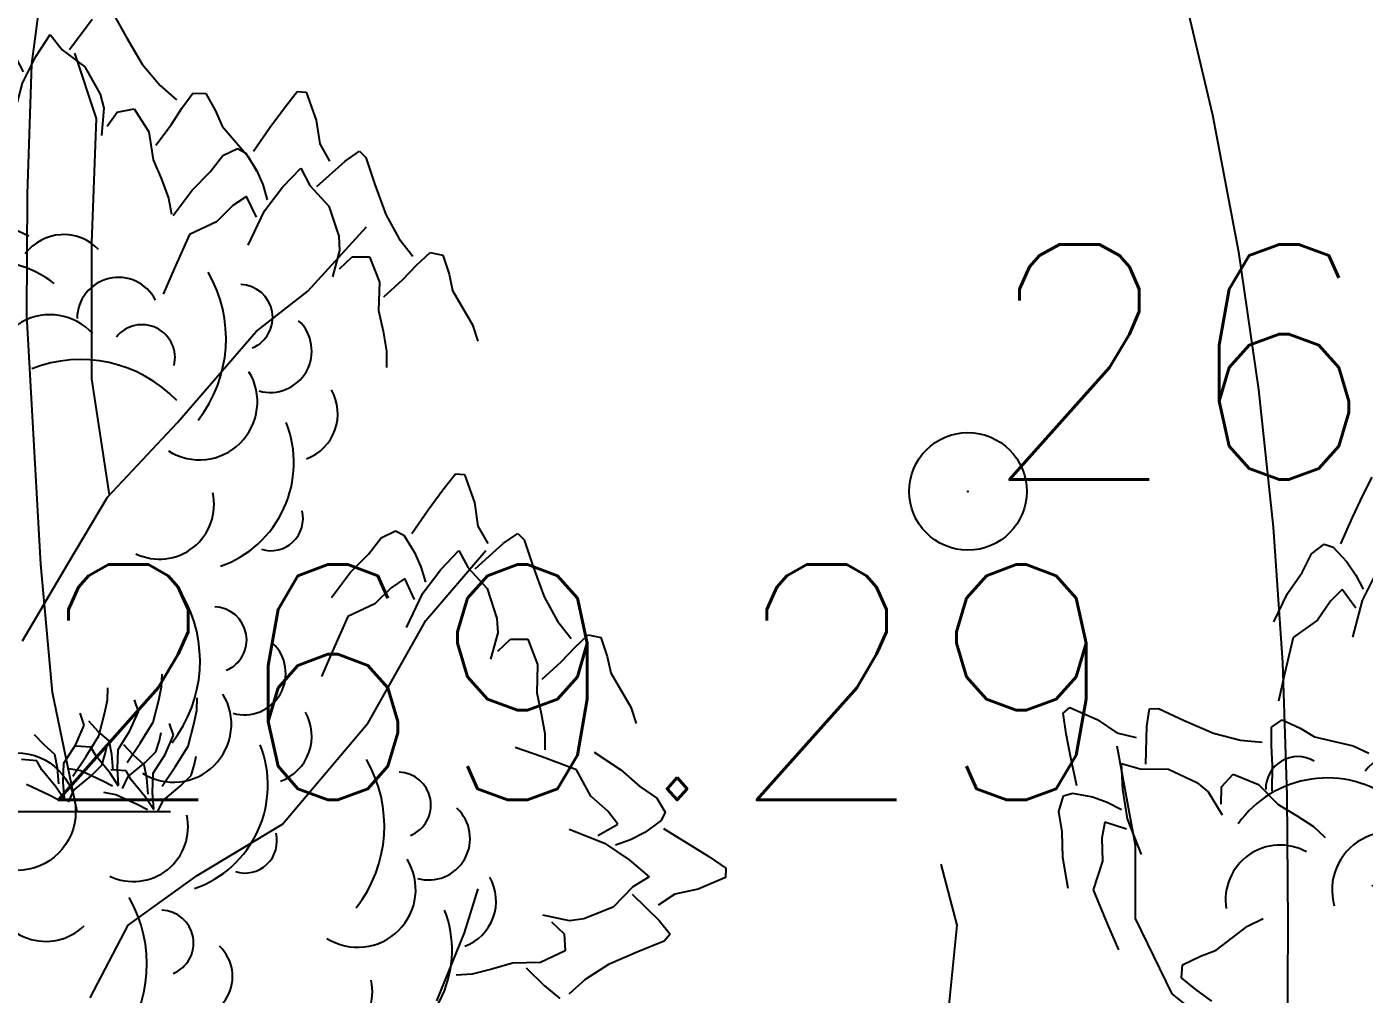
# Model space of a CAD drawing. Header units: millimetres. Extents: x 524954 to 526204, y 9523489 to 9524010.
# Drawn here: x 525402.32 to 525408.01, y 9523578.63 to 9523582.74 of the extents above; entities that cross this region are included whole.
import ezdxf

# ---------------------------------------------------------------- set-up
doc = ezdxf.new("R2010")
doc.units = ezdxf.units.MM
doc.header["$PDMODE"] = 32
doc.header["$PDSIZE"] = 0.5
doc.linetypes.add('ACAD_ISO12W100', pattern=[21, 12, -3, 0, -3, 0, -3])
for name, color, linetype in [('Arbre', 34, 'ACAD_ISO12W100'), ('CN_10_00', 1, 'Continuous'), ('TopoAlt', 3, 'Continuous'), ('TOPOJIS', 7, 'Continuous')]:
    doc.layers.add(name, color=color, linetype=linetype)
doc.styles.add('Simplex 1.0', font='Simplex.shx', dxfattribs={"width": 0.99, "height": 1})

# ---------------------------------------------------------------- blocks, each defined once
blk = doc.blocks.new('TCPOINT M')
at = {"color": 0}
blk.add_point((0, 0), dxfattribs=at)
at = {"layer": 'TopoAlt', "style": 'Simplex 1.0', "width": 0.99}
blk.add_attdef('ALT', (0.15, 0.15), '', height=1, dxfattribs=at)
blk = doc.blocks.new('v088')
at = {"color": 3, "linetype": 'Continuous'}
for p, q in [((-0.0239, 12.3184), (0.0161, 12.3965)), ((-0.0686, 12.2238), (-0.0239, 12.3184)), ((-0.1179, 12.1126), (-0.0686, 12.2238)), ((0.3557, 12.1751), (0.415, 12.0689)), ((0.1746, 12.0155), (0.2717, 12.1435)), ((-0.2828, 11.9912), (-0.2428, 12.0693)), ((-0.2428, 12.0693), (-0.1881, 12.111)), ((-0.1881, 12.111), (-0.1505, 12.0986)), ((-0.1505, 12.0986), (-0.0915, 12.0354)), ((0.0317, 11.9844), (0.0922, 12.0781)), ((0.0922, 12.0781), (0.1437, 12.0135)), ((0.415, 12.0689), (0.4841, 11.9528)), ((-0.0915, 12.0354), (-0.0536, 11.98)), ((0.1437, 12.0135), (0.2395, 11.9416)), ((-0.344, 11.9013), (-0.2828, 11.9912)), ((-0.0536, 11.98), (-0.0225, 11.9193)), ((-0.0252, 11.8718), (0.0317, 11.9844)), ((0.4841, 11.9528), (0.5601, 11.8616)), ((-0.4033, 11.7804), (-0.344, 11.9013)), ((-0.1123, 11.9179), (-0.1618, 11.8694)), ((-0.0542, 11.8389), (-0.1123, 11.9179)), ((0.2395, 11.9416), (0.3048, 11.8248)), ((-0.1618, 11.8694), (-0.2169, 11.7884)), ((-0.066, 11.7153), (-0.0252, 11.8718)), ((0.5601, 11.8616), (0.6304, 11.8005)), ((1.0886, 11.7676), (1.1424, 11.8368)), ((1.1424, 11.8368), (1.1809, 11.833)), ((1.1809, 11.833), (1.2232, 11.7138)), ((-0.2169, 11.7884), (-0.3202, 11.714)), ((0.3048, 11.8248), (0.32, 11.7651)), ((0.6527, 11.7656), (0.6994, 11.8293)), ((0.6994, 11.8293), (0.7544, 11.828)), ((0.7544, 11.828), (0.796, 11.7537)), ((0.32, 11.7651), (0.3106, 11.6498)), ((0.3344, 11.6895), (0.378, 11.7487)), ((0.378, 11.7487), (0.4498, 11.7623)), ((0.4498, 11.7623), (0.5114, 11.6644)), ((0.6075, 11.6944), (0.6527, 11.7656)), ((0.796, 11.7537), (0.824, 11.6885)), ((1.027, 11.683), (1.0886, 11.7676)), ((-0.3202, 11.714), (-0.3572, 11.5582)), ((0.5114, 11.6644), (0.5299, 11.5465)), ((0.5418, 11.6075), (0.6075, 11.6944)), ((0.824, 11.6885), (0.9344, 11.5607)), ((0.9578, 11.583), (1.027, 11.683)), ((1.2232, 11.7138), (1.2386, 11.6137)), ((1.2386, 11.6137), (1.2809, 11.5407)), ((-0.3572, 11.5582), (-0.3824, 11.4437)), ((0.7732, 11.4945), (0.827, 11.5637)), ((0.827, 11.5637), (0.8886, 11.5945)), ((0.8886, 11.5945), (0.9232, 11.5753)), ((0.9232, 11.5753), (0.9693, 11.5022)), ((0.9344, 11.5607), (0.97, 11.497)), ((1.3463, 11.5407), (1.4079, 11.583)), ((1.4079, 11.583), (1.4348, 11.556)), ((1.4348, 11.556), (1.4733, 11.4406)), ((0.5299, 11.5465), (0.5653, 11.4632)), ((0.6962, 11.4176), (0.7732, 11.4945)), ((0.9693, 11.5022), (0.9963, 11.4406)), ((1.0809, 11.4291), (1.1578, 11.5099)), ((1.1578, 11.5099), (1.1963, 11.4368)), ((1.2271, 11.433), (1.3463, 11.5407)), ((0.5653, 11.4632), (0.5962, 11.3829)), ((0.9963, 11.4406), (1.0155, 11.3753)), ((1.1963, 11.4368), (1.2771, 11.3483)), ((1.4733, 11.4406), (1.5194, 11.3137)), ((-1.2987, 11.3921), (-1.2695, 11.4174)), ((-1.2853, 11.3054), (-1.2987, 11.3921)), ((-1.2695, 11.4174), (-1.1537, 11.3664)), ((-0.9434, 11.3371), (-0.9319, 11.4109)), ((-0.9319, 11.4109), (-0.8938, 11.412)), ((-0.8938, 11.412), (-0.7835, 11.3608)), ((0.5962, 11.3829), (0.6091, 11.3149)), ((0.6155, 11.3099), (0.6962, 11.4176)), ((0.927, 11.3906), (0.8693, 11.3522)), ((0.9693, 11.3022), (0.927, 11.3906)), ((1.004, 11.3291), (1.0809, 11.4291)), ((-1.1537, 11.3664), (-1.0704, 11.3089)), ((-0.9469, 11.1764), (-0.9434, 11.3371)), ((-0.7835, 11.3608), (-0.6595, 11.3072)), ((-0.4131, 11.2545), (-0.4126, 11.3334)), ((-0.4126, 11.3334), (-0.3673, 11.3647)), ((-0.3673, 11.3647), (-0.2901, 11.3288)), ((-0.2901, 11.3288), (-0.2291, 11.2925)), ((0.8693, 11.3522), (0.8001, 11.2829)), ((0.9347, 11.1829), (1.004, 11.3291)), ((1.2771, 11.3483), (1.3194, 11.2214)), ((-1.266, 11.2026), (-1.2853, 11.3054)), ((-1.0704, 11.3089), (-0.9882, 11.2895)), ((-0.6595, 11.3072), (-0.5444, 11.2779)), ((-0.5444, 11.2779), (-0.4516, 11.2697)), ((-0.2291, 11.2925), (-0.0648, 11.2537)), ((0.8001, 11.2829), (0.6847, 11.2291)), ((1.5194, 11.3137), (1.5771, 11.2099)), ((-0.4079, 11.1703), (-0.4131, 11.2545)), ((-0.0648, 11.2537), (0.0014, 11.223)), ((0.6847, 11.2291), (0.6193, 11.0829)), ((1.3194, 11.2214), (1.3232, 11.1598)), ((1.5771, 11.2099), (1.6348, 11.1368)), ((-1.2408, 11.0836), (-1.266, 11.2026)), ((-1.0503, 11.1789), (-0.9708, 11.1567)), ((-1.0444, 11.0675), (-1.0503, 11.1789)), ((-0.9708, 11.1567), (-0.851, 11.1547)), ((-0.851, 11.1547), (-0.7296, 11.0984)), ((-0.4102, 11.0614), (-0.4079, 11.1703)), ((1.3232, 11.1598), (1.2925, 11.0483)), ((1.6502, 11.0983), (1.7079, 11.1522)), ((1.7079, 11.1522), (1.7617, 11.1406)), ((-0.7296, 11.0984), (-0.6822, 11.0589)), ((-0.6257, 11.0796), (-0.5755, 11.1328)), ((-0.5755, 11.1328), (-0.4682, 11.0896)), ((1.3232, 11.0829), (1.3771, 11.1329)), ((1.3771, 11.1329), (1.4502, 11.1329)), ((1.4502, 11.1329), (1.4925, 11.0252)), ((1.5925, 11.0368), (1.6502, 11.0983)), ((1.7617, 11.1406), (1.7887, 11.0598)), ((-1.3166, 10.9752), (-1.2967, 11.0411)), ((-1.2967, 11.0411), (-1.2589, 11.0531)), ((-1.2589, 11.0531), (-1.1741, 11.0365)), ((-1.1741, 11.0365), (-1.1109, 11.0139)), ((-1.0245, 10.9429), (-1.0444, 11.0675)), ((-0.6822, 11.0589), (-0.6222, 10.96)), ((-0.6263, 11.0061), (-0.6257, 11.0796)), ((-0.4682, 11.0896), (-0.3841, 11.005)), ((0.6193, 11.0829), (0.5731, 10.9752)), ((1.5117, 10.9637), (1.5925, 11.0368)), ((1.7887, 11.0598), (1.8041, 10.9906)), ((-1.1109, 11.0139), (-1.0501, 10.983)), ((-0.3841, 11.005), (-0.3065, 10.9583)), ((1.4925, 11.0252), (1.4886, 10.906)), ((1.8041, 10.9906), (1.8887, 10.8444)), ((-1.3032, 10.8885), (-1.3166, 10.9752)), ((-1.122, 10.9292), (-1.1336, 10.8608)), ((-1.0286, 10.8992), (-1.122, 10.9292)), ((-0.9657, 10.7922), (-1.0245, 10.9429)), ((-0.3065, 10.9583), (-0.2344, 10.9114)), ((-1.3, 10.7798), (-1.3032, 10.8885)), ((-0.2344, 10.9114), (-0.1841, 10.8638)), ((1.4886, 10.906), (1.5079, 10.8175)), ((-1.1336, 10.8608), (-1.1308, 10.7629)), ((1.5079, 10.8175), (1.5233, 10.7329)), ((1.8887, 10.8444), (1.9118, 10.7752)), ((-1.2771, 10.6471), (-1.3, 10.7798)), ((-1.1308, 10.7629), (-1.1708, 10.642)), ((1.5233, 10.7329), (1.5233, 10.6636)), ((-1.1708, 10.642), (-1.1094, 10.4942)), ((-1.1094, 10.4942), (-1.0628, 10.3867)), ((-0.648, 10.3846), (-0.514, 10.4875)), ((-0.514, 10.4875), (-0.4484, 10.5194)), ((-0.7912, 10.3231), (-0.7146, 10.3603)), ((-0.7146, 10.3603), (-0.648, 10.3846)), ((-0.7957, 10.2682), (-0.7912, 10.3231)), ((-0.7348, 10.218), (-0.7957, 10.2682)), ((-0.6662, 10.1688), (-0.7348, 10.218)), ((1.7617, 10.1424), (1.8156, 10.2117)), ((1.8156, 10.2117), (1.8541, 10.2078)), ((1.8541, 10.2078), (1.8964, 10.0886)), ((1.7002, 10.0578), (1.7617, 10.1424)), ((1.8964, 10.0886), (1.9118, 9.9886)), ((1.631, 9.9578), (1.7002, 10.0578)), ((1.5002, 9.9386), (1.5617, 9.9693)), ((1.5617, 9.9693), (1.5963, 9.9501)), ((1.9118, 9.9886), (1.9541, 9.9155)), ((2.0195, 9.9155), (2.081, 9.9578)), ((2.081, 9.9578), (2.1079, 9.9309)), ((1.4463, 9.8693), (1.5002, 9.9386)), ((1.5963, 9.9501), (1.6425, 9.877)), ((1.9002, 9.8078), (2.0195, 9.9155)), ((2.1079, 9.9309), (2.1464, 9.8155)), ((1.3694, 9.7924), (1.4463, 9.8693)), ((1.6425, 9.877), (1.6694, 9.8155)), ((1.7541, 9.8039), (1.831, 9.8847)), ((1.831, 9.8847), (1.8695, 9.8116)), ((1.2886, 9.6847), (1.3694, 9.7924)), ((1.6694, 9.8155), (1.6887, 9.7501)), ((1.6771, 9.7039), (1.7541, 9.8039)), ((1.8695, 9.8116), (1.9502, 9.7232)), ((2.1464, 9.8155), (2.1926, 9.6885)), ((1.5425, 9.727), (1.4733, 9.6578)), ((1.6002, 9.7655), (1.5425, 9.727)), ((1.6425, 9.677), (1.6002, 9.7655)), ((1.6079, 9.5578), (1.6771, 9.7039)), ((1.9502, 9.7232), (1.9925, 9.5962)), ((2.1926, 9.6885), (2.2503, 9.5847)), ((1.4733, 9.6578), (1.3579, 9.6039)), ((1.3579, 9.6039), (1.2925, 9.4577)), ((1.9925, 9.5962), (1.9964, 9.5347)), ((2.2503, 9.5847), (2.308, 9.5116)), ((1.9964, 9.5347), (1.9656, 9.4231)), ((1.9964, 9.4577), (2.0502, 9.5077)), ((2.0502, 9.5077), (2.1233, 9.5077)), ((2.1233, 9.5077), (2.1656, 9.4)), ((2.3233, 9.4731), (2.381, 9.527)), ((2.381, 9.527), (2.4349, 9.5154)), ((2.4349, 9.5154), (2.4618, 9.4347)), ((1.2925, 9.4577), (1.2463, 9.35)), ((2.2657, 9.4116), (2.3233, 9.4731)), ((2.1656, 9.4), (2.1618, 9.2808)), ((2.1849, 9.3385), (2.2657, 9.4116)), ((2.4618, 9.4347), (2.4772, 9.3654)), ((2.4772, 9.3654), (2.5618, 9.2193)), ((2.1618, 9.2808), (2.181, 9.1923)), ((2.5618, 9.2193), (2.5849, 9.15)), ((2.181, 9.1923), (2.1964, 9.1077)), ((2.1964, 9.1077), (2.1964, 9.0385)), ((2.1801, 9.009), (2.0697, 9.0483)), ((2.3301, 8.953), (2.1801, 9.009)), ((2.4064, 9.0272), (2.519, 8.9533)), ((2.3912, 8.8412), (2.3301, 8.953)), ((2.519, 8.9533), (2.6006, 8.8814)), ((2.6006, 8.8814), (2.6731, 8.832)), ((2.4646, 8.7765), (2.3912, 8.8412)), ((2.6731, 8.832), (2.7077, 8.7725)), ((2.5067, 8.7213), (2.4646, 8.7765)), ((2.7077, 8.7725), (2.6907, 8.7368)), ((2.421, 8.6735), (2.5067, 8.7213)), ((2.6907, 8.7368), (2.6207, 8.6861)), ((2.7005, 8.7027), (2.8047, 8.6399)), ((2.2998, 8.7005), (2.4501, 8.6406)), ((2.5609, 8.6554), (2.4969, 8.632)), ((2.6207, 8.6861), (2.5609, 8.6554)), ((2.4501, 8.6406), (2.5548, 8.5702)), ((2.8047, 8.6399), (2.8931, 8.5838)), ((2.5548, 8.5702), (2.6402, 8.4985)), ((2.8931, 8.5838), (2.9656, 8.5345)), ((2.9656, 8.5345), (2.9641, 8.4958)), ((2.6402, 8.4985), (2.5697, 8.4555)), ((2.9641, 8.4958), (2.8478, 8.4461)), ((2.5697, 8.4555), (2.4865, 8.3693)), ((2.5678, 8.4245), (2.6828, 8.3123)), ((2.749, 8.4244), (2.6787, 8.3776)), ((2.8478, 8.4461), (2.749, 8.4244)), ((2.4865, 8.3693), (2.3625, 8.3191)), ((2.3013, 8.3113), (2.188, 8.335)), ((2.2245, 8.3065), (2.2778, 8.2559)), ((2.3625, 8.3191), (2.3013, 8.3113)), ((2.6828, 8.3123), (2.7289, 8.2536)), ((2.2778, 8.2559), (2.2824, 8.183)), ((2.7289, 8.2536), (2.7037, 8.225)), ((2.7037, 8.225), (2.591, 8.1793)), ((2.1776, 8.1339), (2.0584, 8.1303)), ((2.2824, 8.183), (2.1776, 8.1339)), ((2.591, 8.1793), (2.4672, 8.1253)), ((1.8878, 8.0848), (1.8187, 8.0804)), ((1.9713, 8.1055), (1.8878, 8.0848)), ((2.0584, 8.1303), (1.9713, 8.1055)), ((2.1174, 8.1109), (2.1954, 8.0349)), ((2.4672, 8.1253), (2.3672, 8.0611)), ((2.1954, 8.0349), (2.2605, 7.9811)), ((2.3672, 8.0611), (2.2979, 7.9989)), ((0.6155, 0.5313), (0.6179, 0.5842)), ((0.3847, 0.4736), (0.3871, 0.5265)), ((0.6034, 0.4736), (0.6155, 0.5313)), ((0.3726, 0.4159), (0.3847, 0.4736)), ((0.5169, 0.4255), (0.5001, 0.476)), ((0.5794, 0.3798), (0.6034, 0.4736)), ((0.7645, 0.4303), (0.7669, 0.4832)), ((0.2861, 0.3678), (0.2693, 0.4183)), ((0.3486, 0.3221), (0.3726, 0.4159)), ((0.4808, 0.3438), (0.5169, 0.4255)), ((0.7525, 0.3726), (0.7645, 0.4303)), ((0.25, 0.2861), (0.2861, 0.3678)), ((0.3462, 0.3414), (0.3053, 0.3847)), ((0.3919, 0.3005), (0.3462, 0.3414)), ((0.4303, 0.2645), (0.4808, 0.3438)), ((0.5241, 0.2909), (0.5794, 0.3798)), ((0.6659, 0.3246), (0.6491, 0.375)), ((0.7285, 0.2789), (0.7525, 0.3726)), ((0.1154, 0.2837), (0.0745, 0.327)), ((0.1995, 0.2068), (0.25, 0.2861)), ((0.2933, 0.2332), (0.3486, 0.3221)), ((0.4039, 0.2428), (0.3919, 0.3005)), ((0.4688, 0.2092), (0.5241, 0.2909)), ((0.5914, 0.2548), (0.6058, 0.3029)), ((0.6058, 0.3029), (0.6131, 0.3366)), ((0.6299, 0.2428), (0.6659, 0.3246)), ((0.1611, 0.2428), (0.1154, 0.2837)), ((0.1731, 0.1851), (0.1611, 0.2428)), ((0.238, 0.1515), (0.2933, 0.2332)), ((0.3149, 0.2741), (0.25, 0.2789)), ((0.3366, 0.2356), (0.3149, 0.2741)), ((0.3967, 0.1635), (0.3366, 0.2356)), ((0.3606, 0.1971), (0.375, 0.2452)), ((0.375, 0.2452), (0.3823, 0.2789)), ((0.4087, 0.1755), (0.4039, 0.2428)), ((0.4279, 0.1827), (0.4303, 0.2645)), ((0.4953, 0.2404), (0.4544, 0.2837)), ((0.5409, 0.1995), (0.4953, 0.2404)), ((0.5457, 0.2092), (0.5914, 0.2548)), ((0.5794, 0.1635), (0.6299, 0.2428)), ((0.6732, 0.1899), (0.7285, 0.2789)), ((0.7549, 0.2019), (0.7621, 0.2356)), ((0.0841, 0.2164), (0.0192, 0.2212)), ((0.1058, 0.1779), (0.0841, 0.2164)), ((0.1659, 0.1058), (0.1058, 0.1779)), ((0.1779, 0.1178), (0.1731, 0.1851)), ((0.1971, 0.125), (0.1995, 0.2068)), ((0.2717, 0.1731), (0.2212, 0.1827)), ((0.3654, 0.1298), (0.2717, 0.1731)), ((0.3149, 0.1515), (0.3606, 0.1971)), ((0.464, 0.1731), (0.3991, 0.1779)), ((0.4327, 0.113), (0.4279, 0.1827)), ((0.4856, 0.1346), (0.464, 0.1731)), ((0.4736, 0.1491), (0.5457, 0.2092)), ((0.5529, 0.1418), (0.5409, 0.1995)), ((0.6179, 0.1082), (0.6732, 0.1899)), ((0.7405, 0.1539), (0.7549, 0.2019)), ((0.1346, 0.0721), (0.0409, 0.1154)), ((0.2019, 0.0553), (0.1971, 0.125)), ((0.2428, 0.0914), (0.3149, 0.1515)), ((0.4063, 0.1082), (0.3654, 0.1298)), ((0.4327, 0.1082), (0.3967, 0.1635)), ((0.4496, 0.0986), (0.4736, 0.1491)), ((0.5457, 0.0625), (0.4856, 0.1346)), ((0.5578, 0.0745), (0.5529, 0.1418)), ((0.577, 0.0817), (0.5794, 0.1635)), ((0.6948, 0.1082), (0.7405, 0.1539)), ((0.1755, 0.0505), (0.1346, 0.0721)), ((0.2019, 0.0505), (0.1659, 0.1058)), ((0.2188, 0.0409), (0.2428, 0.0914)), ((0.4207, 0.0721), (0.3702, 0.0817)), ((0.5145, 0.0288), (0.4207, 0.0721)), ((0.5818, 0.0072), (0.5457, 0.0625)), ((0.5818, 0.012), (0.577, 0.0817)), ((0.6227, 0.0481), (0.6948, 0.1082)), ((0.5554, 0.0072), (0.5145, 0.0288)), ((0.5986, -0.0024), (0.6227, 0.0481))]:
    blk.add_line(p, q, dxfattribs=at)
at = {"linetype": 'Continuous'}
for p, q in [((0.2897, 11.7219), (0.1969, 11.9998)), ((0.2697, 11.1929), (0.2897, 11.7219)), ((-0.9914, 10.8307), (-1.0686, 11.252)), ((1.1882, 10.9882), (1.4374, 11.2608)), ((0.2693, 10.6145), (0.2697, 11.1929)), ((0.9679, 10.8157), (1.1882, 10.9882)), ((-0.9911, 10.5198), (-0.9914, 10.8307)), ((0.6339, 10.4293), (0.9679, 10.8157)), ((-1.7492, 10.4915), (-1.8168, 10.7513)), ((0.3448, 10.1217), (0.2693, 10.6145)), ((-1.8059, 9.9306), (-1.7492, 10.4915)), ((-0.8352, 10.1996), (-0.9911, 10.5198)), ((0.3358, 10.1122), (0.6339, 10.4293)), ((-0.6834, 10.0784), (-0.8352, 10.1996)), ((0.1676, 9.8288), (0.3358, 10.1122)), ((1.6901, 9.587), (1.945, 9.8846)), ((-0.0246, 9.5014), (0.1676, 9.8288)), ((1.4442, 9.1527), (1.6901, 9.587)), ((1.08, 8.7222), (1.4442, 9.1527)), ((0.7177, 8.5032), (1.08, 8.7222)), ((0.4236, 8.2918), (0.7177, 8.5032)), ((1.8546, 8.2596), (1.9129, 8.4473)), ((0.2621, 7.9837), (0.4236, 8.2918)), ((1.7363, 7.971), (1.8546, 8.2596)), ((0.064, 3.1786), (0.1177, 3.584)), ((0.0445, 2.6247), (0.064, 3.1786)), ((0.0429, 2.1085), (0.0445, 2.6247)), ((0.1022, 1.0525), (0.0429, 2.1085)), ((0.151, 0.5063), (0.1022, 1.0525)), ((0.2565, 0), (0.151, 0.5063)), ((-0.6539, 0), (0.6539, 0))]:
    blk.add_line(p, q, dxfattribs=at)
at = {"color": 3, "linetype": 'Continuous'}
for centre, major_axis, start_param, end_param in [((-0.3005, 11.0717), (0.0964, 0.0964), 0.254619, 2.377018), ((0.1501, 11.0237), (0.1445, 0.1445), 6.263619, 7.998733), ((-0.1756, 10.6509), (0.3298, 0.3298), 0.12682, 1.733702), ((0.3829, 10.8698), (-0.1246, 0.1246), 4.396235, 7.060094), ((0.2754, 10.7857), (0.3995, 0.3995), 4.836335, 6.022049), ((0.8987, 10.8757), (0.099, 0.099), 4.31771, 7.031286), ((0.0911, 10.6412), (0.1741, 0.1741), 6.236163, 8.918901), ((-0.3757, 10.5998), (0.1641, 0.1641), 0.282297, 2.520721), ((0.4834, 10.7051), (-0.099, 0.099), 3.680741, 6.394318), ((1.0287, 10.7332), (-0.1246, 0.1246), 2.081137, 4.744996), ((0.2226, 10.1318), (-0.3995, 0.3995), 4.689978, 5.875693), ((0.7276, 10.5169), (-0.1741, 0.1741), 1.793126, 4.475865), ((1.1114, 10.4666), (-0.1445, 0.1445), 2.713295, 4.448408), ((0.6623, 10.2582), (-0.3298, 0.3298), 2.69514, 4.302022), ((0.5573, 10.0804), (0.1641, 0.1641), 3.478918, 5.717341), ((1.0314, 10.0206), (0.0964, 0.0964), 3.62262, 5.745019), ((0.1648, 9.4153), (0.3995, 0.3995), 4.836335, 6.022049), ((0.7881, 9.5054), (-0.099, 0.099), 2.746913, 5.46049), ((0.9181, 9.3628), (0.1246, 0.1246), 3.651933, 6.315792), ((0.617, 9.1466), (-0.1741, 0.1741), 1.793126, 4.475865), ((1.0008, 9.0963), (-0.1445, 0.1445), 2.713295, 4.448408), ((0.5518, 8.8878), (-0.3298, 0.3298), 2.69514, 4.302022), ((0.9486, 8.7133), (-0.3995, 0.3995), 3.265538, 4.451253), ((1.5719, 8.8034), (0.099, 0.099), 4.31771, 7.031286), ((0.4467, 8.71), (-0.1641, 0.1641), 1.908121, 4.146545), ((1.7019, 8.6608), (0.1246, 0.1246), 3.651933, 6.315792), ((0.9208, 8.6502), (0.0964, 0.0964), 3.62262, 5.745019), ((1.4008, 8.4446), (0.1741, 0.1741), 3.363922, 6.046661), ((1.7845, 8.3943), (-0.1445, 0.1445), 2.713295, 4.448408), ((0.0741, 8.4554), (0.1641, 0.1641), 2.463212, 4.701636), ((-0.0612, 8.1267), (-0.3995, 0.3995), 3.265538, 4.451253), ((0.5622, 8.2168), (0.099, 0.099), 4.31771, 7.031286), ((1.3355, 8.1858), (-0.3298, 0.3298), 2.69514, 4.302022), ((0.6922, 8.0742), (-0.1246, 0.1246), 2.081137, 4.744996), ((1.2305, 8.008), (0.1641, 0.1641), 3.478918, 5.717341)]:
    blk.add_ellipse(centre, major_axis=major_axis, ratio=1, start_param=start_param, end_param=end_param, dxfattribs=at)

msp = doc.modelspace()

# ---------------------------------------------------------------- linework, layer by layer
at = {"layer": 'CN_10_00', "elevation": 270, "flags": 128}
msp.add_lwpolyline([(525407.2316, 9523582.9374), (525407.367, 9523582.3667), (525407.4769, 9523581.7853), (525407.5625, 9523581.1993), (525407.6245, 9523580.615), (525407.6641, 9523580.0385), (525407.6832, 9523579.4756), (525407.6875, 9523578.93), (525407.6837, 9523578.405), (525407.6787, 9523577.904), (525407.6792, 9523577.4302), (525407.6919, 9523576.987), (525407.7236, 9523576.5776), (525407.781, 9523576.2054), (525407.8685, 9523575.8725), (525407.9816, 9523575.5758), (525408.113, 9523575.3111)], dxfattribs=at)

# ---------------------------------------------------------------- block references
at = {"layer": 'Arbre'}
for p in [(525402.282, 9523579.405), (525402.331, 9523570.63), (525408.03, 9523568.431)]:
    msp.add_blockref('v088', p, dxfattribs=at)
at = {"layer": 'TOPOJIS'}
ref = msp.add_blockref('TCPOINT M', (525406.3265, 9523580.7664, 269.59), dxfattribs=at)
ref.add_attrib('ALT', '269.59', (525406.3765, 9523580.8164, 269.59), dxfattribs={"layer": 'TopoAlt', "height": 1, "style": 'Simplex 1.0', "width": 0.99})
ref = msp.add_blockref('TCPOINT M', (525402.2818, 9523579.405, 269.29), dxfattribs=at)
ref.add_attrib('ALT', '269.29', (525402.3318, 9523579.455, 269.29), dxfattribs={"layer": 'TopoAlt', "height": 1, "style": 'Simplex 1.0', "width": 0.99})

doc.saveas('drawing.dxf')
